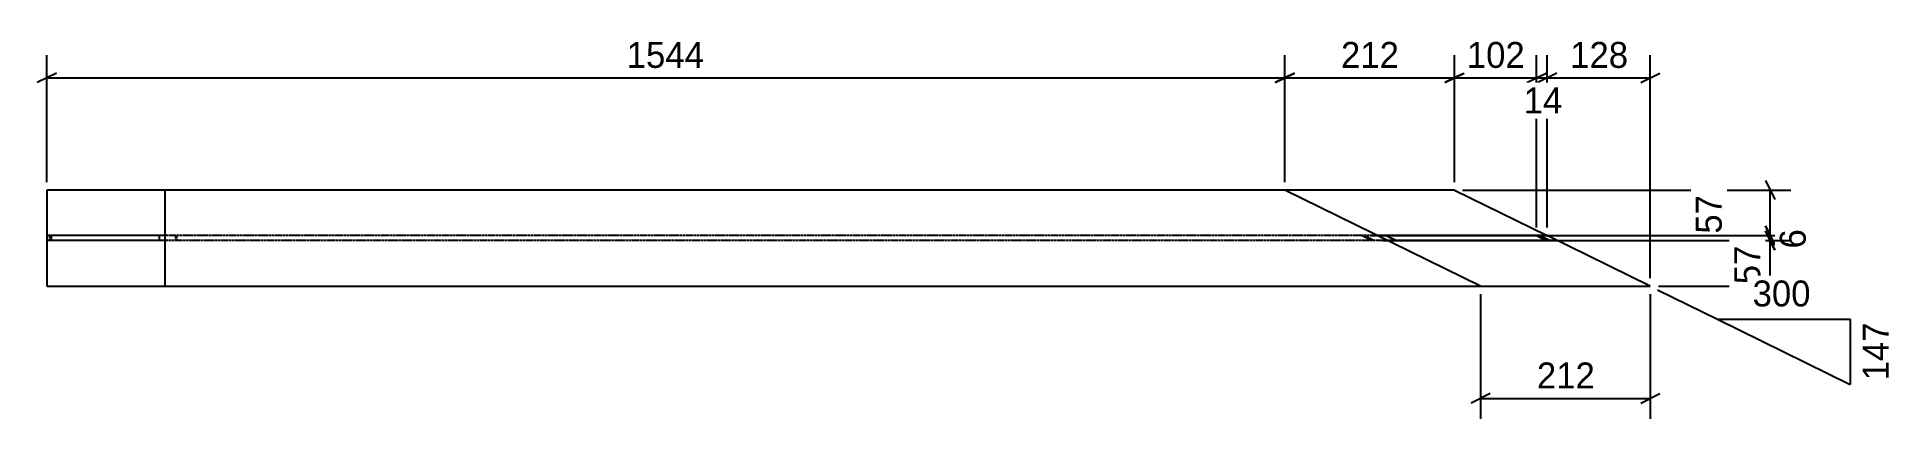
# Model space of a CAD drawing. Header units: millimetres. Extents: x 32 to 9996, y 32 to 708.
# Drawn here: x 32 to 2348, y 32 to 508 of the extents above.
import ezdxf

# ---------------------------------------------------------------- set-up
doc = ezdxf.new("R2010")
doc.units = ezdxf.units.MM
doc.linetypes.add('DXK_LINE_DOT4', pattern=[0.9408, 0.4704, -0.4704])
doc.styles.add('Comic Sans MS', font='COMIC.TTF', dxfattribs={"height": 0.2})

msp = doc.modelspace()

# ---------------------------------------------------------------- linework, layer by layer
at = {"color": 8, "linetype": 'Continuous'}
for p, q in [((56, 463.6), (32, 451.6)), ((44, 327.6), (44, 486)), ((1576.4, 451.6), (1600.4, 463.6)), ((1600.4, 463.6), (1576.4, 451.6)), ((1588.4, 327.6), (1588.4, 486)), ((1588.4, 327.6), (1588.4, 486)), ((1812.1, 463.6), (1788.1, 451.6)), ((1800.1, 327.6), (1800.1, 486)), ((1890.4, 451.6), (1914.4, 463.6)), ((1902.4, 270.7), (1902.4, 486)), ((1928, 463.6), (1904, 451.6)), ((1916, 270.7), (1916, 486)), ((1916, 270.7), (1916, 483.2)), ((2032.5, 451.6), (2056.5, 463.6)), ((2044.5, 207.6), (2044.5, 486)), ((44, 457.6), (1588.4, 457.6)), ((1800.1, 457.6), (1902.4, 457.6)), ((1916, 457.6), (2044.5, 457.6)), ((2188, 329.6), (2200, 305.6)), ((1810.1, 317.6), (2219.6, 317.6)), ((2194, 260.7), (2194, 317.6)), ((1694.5, 260.7), (2219.6, 260.7)), ((2200, 248.7), (2188, 272.7)), ((2188, 272.7), (2200, 248.7)), ((2200, 242.5), (2188, 266.5)), ((2194, 254.5), (2194, 260.7)), ((2200, 185.6), (2188, 209.6)), ((1832.8, 187.6), (1832.8, 32)), ((2044.5, 187.6), (2044.5, 32)), ((2053.4, 193.2), (2128.5, 156.3)), ((2054.5, 197.6), (2219.6, 197.6)), ((2128.5, 156.3), (2293.9, 75.1)), ((2128.5, 156.3), (2293.9, 156.3)), ((2293.9, 156.3), (2293.9, 75.1)), ((1844.8, 63.6), (1820.8, 51.6)), ((1832.8, 57.6), (2044.5, 57.6)), ((2032.5, 51.6), (2056.5, 63.6))]:
    msp.add_line(p, q, dxfattribs=at)
at = {"color": 7, "linetype": 'Continuous'}
for p, q in [((44, 317.6), (44, 197.6)), ((1800.1, 317.6), (44, 317.6)), ((191.3, 317.6), (191.3, 197.6)), ((1832.8, 197.6), (1588.4, 317.6)), ((1800.1, 317.6), (1916, 260.7)), ((191.3, 260.7), (44, 260.7)), ((50, 254.5), (50, 260.7)), ((184.6, 254.5), (184.6, 260.7)), ((1916, 260.7), (1704.3, 260.7)), ((1715.1, 260.7), (1727.8, 254.5)), ((1902.4, 260.7), (1915, 254.5)), ((2044.5, 197.6), (1916, 260.7)), ((191.3, 254.5), (44, 254.5)), ((1928.6, 254.5), (1716.9, 254.5)), ((44, 197.6), (2044.5, 197.6))]:
    msp.add_line(p, q, dxfattribs=at)
at = {"color": 7, "linetype": 'DXK_LINE_DOT4'}
for p, q in [((47.7, 254.5), (47.7, 260.7)), ((47.9, 254.5), (47.9, 260.7)), ((1704.3, 260.7), (191.3, 260.7)), ((204.9, 254.5), (204.9, 260.7)), ((206.4, 254.5), (206.4, 260.7)), ((1684.5, 260.7), (1697.1, 254.5)), ((1688.3, 260.7), (1700.9, 254.5)), ((1907.1, 260.7), (1919.7, 254.5)), ((1907.5, 260.7), (1920.1, 254.5)), ((1916, 260.7), (1928.6, 254.5)), ((1928.6, 254.5), (1916, 260.7)), ((1716.9, 254.5), (191.3, 254.5))]:
    msp.add_line(p, q, dxfattribs=at)

# ---------------------------------------------------------------- next in the draw order: wipeouts: each hides what was drawn before it
at = {"color": 0}
for points in [[(871.3, 463.6), (871.3, 508.4), (761.1, 508.4), (761.1, 463.6)], [(1893.3, 463.6), (1893.3, 508.4), (1809.2, 508.4), (1809.2, 463.6)], [(2022.3, 463.6), (2022.3, 508.4), (1938.1, 508.4), (1938.1, 463.6)], [(2140, 321.6), (2095.2, 321.6), (2095.2, 256.7), (2140, 256.7)], [(2348.3, 157.8), (2303.5, 157.8), (2303.5, 73.6), (2348.3, 73.6)], [(1980.7, 63.6), (1980.7, 108.4), (1896.6, 108.4), (1896.6, 63.6)]]:
    msp.add_wipeout(points, dxfattribs=at)

# ---------------------------------------------------------------- next in the draw order: linework, layer by layer
at = {"color": 8, "linetype": 'Continuous'}
for p, q in [((1788.1, 451.6), (1812.1, 463.6)), ((1800.1, 327.6), (1800.1, 486)), ((1890.4, 451.6), (1914.4, 463.6)), ((1902.4, 270.7), (1902.4, 483.2)), ((1928, 463.6), (1904, 451.6)), ((1588.4, 457.6), (1800.1, 457.6)), ((1902.4, 457.6), (1916, 457.6)), ((1694.5, 260.7), (2222.4, 260.7)), ((1710.9, 254.5), (2222.4, 254.5))]:
    msp.add_line(p, q, dxfattribs=at)

# ---------------------------------------------------------------- next in the draw order: texts
at = {"color": 3, "style": 'Comic Sans MS'}
for s, p in [('1544', (767.5, 470)), ('102', (1815.6, 470)), ('128', (1944.5, 470)), ('212', (1903, 70))]:
    msp.add_text(s, height=32.38, dxfattribs=at).set_placement(p)
for s, p in [('57', (2133.6, 263.1)), ('147', (2341.9, 80))]:
    msp.add_text(s, height=32.38, rotation=90.0002, dxfattribs=at).set_placement(p)

# ---------------------------------------------------------------- next in the draw order: wipeouts: each hides what was drawn before it
at = {"color": 0}
for points in [[(1736.3, 463.6), (1736.3, 508.4), (1652.2, 508.4), (1652.2, 463.6)], [(1938.2, 406.8), (1938.2, 451.6), (1880.1, 451.6), (1880.1, 406.8)], [(2244.8, 277), (2200, 277), (2200, 238.2), (2244.8, 238.2)]]:
    msp.add_wipeout(points, dxfattribs=at)

# ---------------------------------------------------------------- next in the draw order: linework, layer by layer
at = {"color": 8, "linetype": 'Continuous'}
for p, q in [((2188, 266.5), (2200, 242.5)), ((1710.9, 254.5), (2219.6, 254.5)), ((2194, 197.6), (2194, 254.5))]:
    msp.add_line(p, q, dxfattribs=at)

# ---------------------------------------------------------------- next in the draw order: texts
at = {"color": 3, "style": 'Comic Sans MS'}
for s, p in [('212', (1658.6, 470)), ('14', (1886.5, 413.2))]:
    msp.add_text(s, height=32.38, dxfattribs=at).set_placement(p)
msp.add_text('6', height=32.4, rotation=90.0002, dxfattribs=at).set_placement((2238.4, 244.6))

# ---------------------------------------------------------------- next in the draw order: wipeouts: each hides what was drawn before it
at = {"color": 0}
msp.add_wipeout([(2188, 258.5), (2143.2, 258.5), (2143.2, 193.6), (2188, 193.6)], dxfattribs=at)

# ---------------------------------------------------------------- next in the draw order: texts
at = {"color": 3, "style": 'Comic Sans MS'}
msp.add_text('57', height=32.38, rotation=90.0002, dxfattribs=at).set_placement((2181.6, 200))

# ---------------------------------------------------------------- next in the draw order: wipeouts: each hides what was drawn before it
at = {"color": 0}
msp.add_wipeout([(2256.7, 165.9), (2256.7, 210.7), (2165.7, 210.7), (2165.7, 165.9)], dxfattribs=at)

# ---------------------------------------------------------------- next in the draw order: texts
at = {"color": 3, "style": 'Comic Sans MS'}
msp.add_text('300', height=32.38, dxfattribs=at).set_placement((2172.1, 172.3))

doc.saveas('drawing.dxf')
